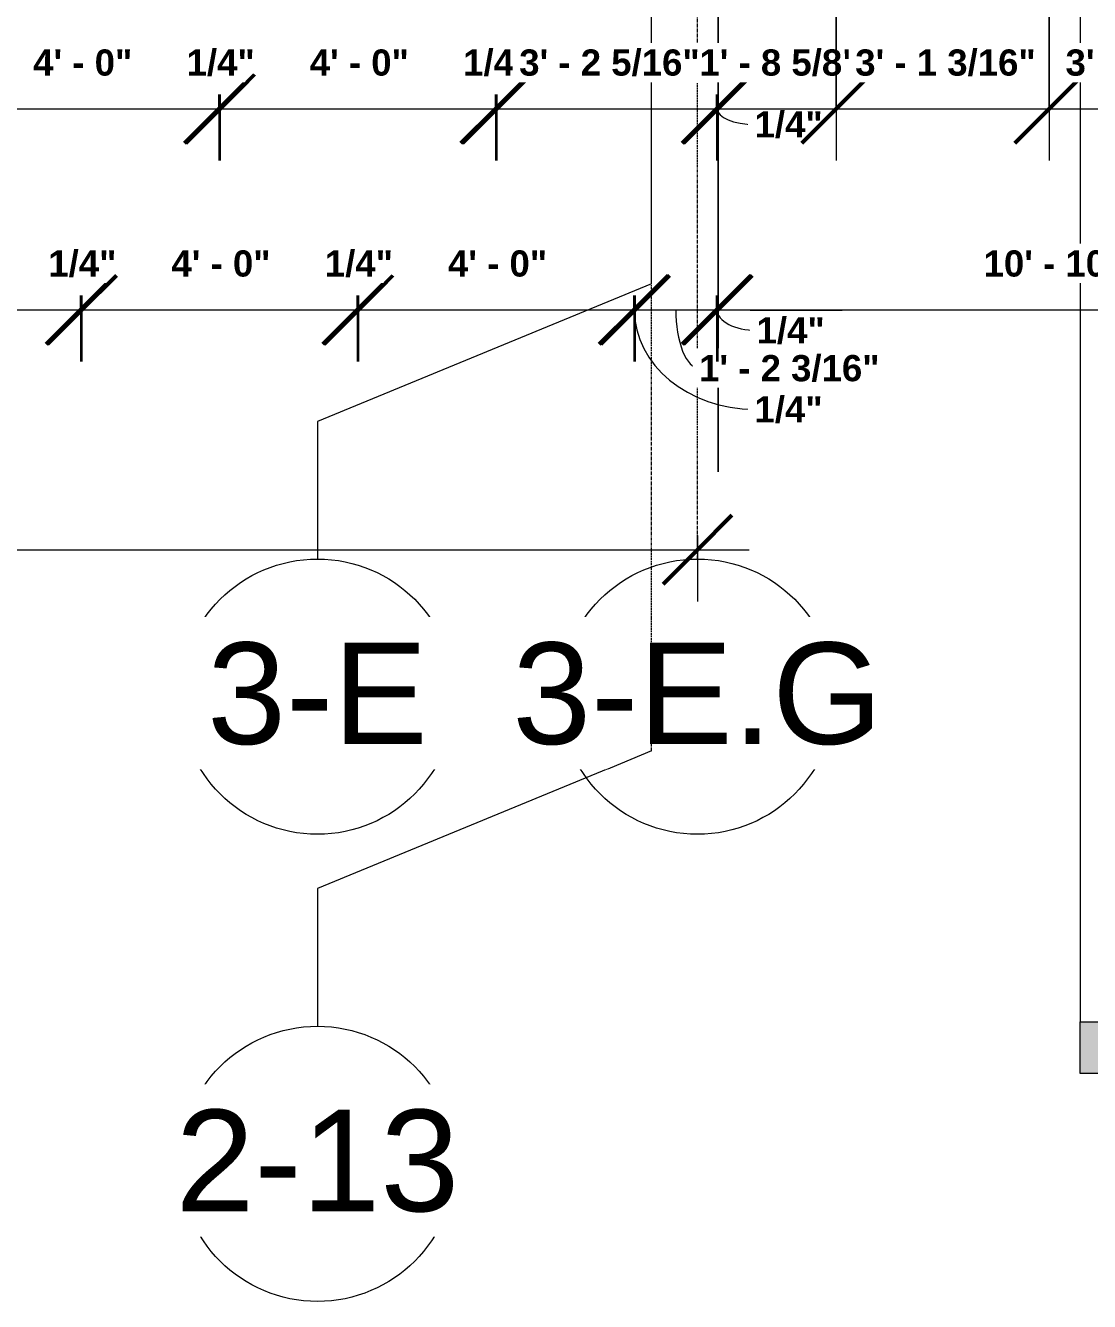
# Model space of a CAD drawing. Header units: inches. Extents: x 21592 to 24810, y -23179 to -20467.
# Drawn here: x 22690.2 to 22875.8, y -23178.6 to -22956.1 of the extents above; entities that cross this region are included whole.
import ezdxf

# ---------------------------------------------------------------- set-up
doc = ezdxf.new("R2010")
doc.units = ezdxf.units.IN
doc.header["$MEASUREMENT"] = 0
doc.linetypes.add('Grid Line 1_2_', pattern=[0.875, 0.5, -0.125, 0.125, -0.125])
for name, color, linetype, lineweight in [('A-ANNO-DIMS', 211, 'Continuous', 9), ('A-ANNO-DIMS-96', 211, 'Continuous', 9), ('A-SITE-SWLK', 140, 'Continuous', 140), ('C-TOPO', 7, 'Continuous', 20), ('G-ANNO-SYMB', 111, 'Continuous', 9), ('S-GRID', 1, 'Continuous', 9), ('S-GRID-IDEN', 1, 'Continuous', 9)]:
    doc.layers.add(name, color=color, linetype=linetype, lineweight=lineweight)
doc.styles.add('Arial', font='arial.ttf', dxfattribs={"height": 17.703593})
doc.styles.add('Arial_B', font='arialbd.ttf', dxfattribs={"height": 9.132806})
doc.styles.add('Arial_B_1', font='arialbd.ttf', dxfattribs={"height": 4.566403})
doc.dimstyles.new('OD_Dimension', dxfattribs={"dimscale": 12, "dimtxt": 9, "dimasz": 1, "dimexe": 0.75, "dimexo": 0.5, "dimgap": 0.5, "dimtad": 1, "dimdec": 4, "dimrnd": 0.0625, "dimzin": 3, "dimdsep": 46, "dimlunit": 4, "dimtxsty": 'Arial_B', "dimblk1": 'OBLIQUE', "dimblk2": 'OBLIQUE', "dimsah": 1, "dimcen": 0.09, "dimdle": 0.75, "dimazin": 0, "dimtfac": 1, "dimtdec": 4, "dimtix": 1, "dimtmove": 1, "dimatfit": 3, "dimfxl": 1, "dimtvp": 1, "dimtfill": 1, "dimfrac": 2, "dimtolj": 1, "dimtzin": 0, "dimlwd": 13, "dimlwe": 13, "dimarcsym": 2})
doc.dimstyles.new('OD_Dimension_2_1', dxfattribs={"dimscale": 12, "dimtxt": 4.5, "dimasz": 1, "dimexe": 0.75, "dimexo": 0.5, "dimgap": 0.375, "dimtad": 1, "dimdec": 4, "dimrnd": 0.0625, "dimzin": 3, "dimdsep": 46, "dimlunit": 4, "dimtxsty": 'Arial_B_1', "dimblk1": 'OBLIQUE', "dimblk2": 'OBLIQUE', "dimsah": 1, "dimcen": 0.09, "dimdle": 0.75, "dimazin": 0, "dimtfac": 1, "dimtdec": 4, "dimtix": 1, "dimtmove": 0, "dimatfit": 3, "dimfxl": 1, "dimtvp": 1, "dimtfill": 1, "dimfrac": 2, "dimtolj": 1, "dimtzin": 0, "dimlwd": 13, "dimlwe": 13, "dimarcsym": 2})
doc.dimstyles.new('OD_Dimension_2_2', dxfattribs={"dimscale": 12, "dimtxt": 4.5, "dimasz": 1, "dimexe": 0.75, "dimexo": 0.5, "dimgap": 0.375, "dimtad": 1, "dimdec": 4, "dimrnd": 0.0625, "dimzin": 3, "dimdsep": 46, "dimlunit": 4, "dimtxsty": 'Arial_B_1', "dimblk1": 'OBLIQUE', "dimblk2": 'OBLIQUE', "dimsah": 1, "dimcen": 0.09, "dimdle": 0.75, "dimazin": 0, "dimtfac": 1, "dimtdec": 4, "dimtix": 1, "dimtmove": 0, "dimatfit": 3, "dimfxl": 1, "dimtvp": 1, "dimtfill": 1, "dimfrac": 2, "dimtolj": 1, "dimtzin": 0, "dimlwd": 13, "dimlwe": 13, "dimarcsym": 2})
doc.dimstyles.new('OD_Dimension_2_4', dxfattribs={"dimscale": 12, "dimtxt": 4.5, "dimasz": 1, "dimexe": 0.75, "dimexo": 0.5, "dimgap": 0.375, "dimtad": 1, "dimdec": 4, "dimrnd": 0.0625, "dimzin": 3, "dimdsep": 46, "dimlunit": 4, "dimtxsty": 'Arial_B_1', "dimblk1": 'OBLIQUE', "dimblk2": 'OBLIQUE', "dimsah": 1, "dimcen": 0.09, "dimdle": 0.75, "dimazin": 0, "dimtfac": 1, "dimtdec": 4, "dimtix": 1, "dimtmove": 0, "dimatfit": 3, "dimfxl": 1, "dimtvp": 1, "dimtfill": 1, "dimfrac": 2, "dimtolj": 1, "dimtzin": 0, "dimlwd": 13, "dimlwe": 13, "dimarcsym": 2})
doc.dimstyles.new('OD_Dimension_2_5', dxfattribs={"dimscale": 12, "dimtxt": 4.5, "dimasz": 1, "dimexe": 0.75, "dimexo": 0.5, "dimgap": 0.375, "dimtad": 1, "dimdec": 4, "dimrnd": 0.0625, "dimzin": 3, "dimdsep": 46, "dimlunit": 4, "dimtxsty": 'Arial_B_1', "dimblk1": 'OBLIQUE', "dimblk2": 'OBLIQUE', "dimsah": 1, "dimcen": 0.09, "dimdle": 0.75, "dimazin": 0, "dimtfac": 1, "dimtdec": 4, "dimtix": 1, "dimtmove": 1, "dimatfit": 3, "dimfxl": 1, "dimtvp": 1, "dimtfill": 1, "dimfrac": 2, "dimtolj": 1, "dimtzin": 0, "dimlwd": 13, "dimlwe": 13, "dimarcsym": 2})

# ---------------------------------------------------------------- blocks, each defined once
blk = doc.blocks.new('Section - 3_32_ x 3_8_-18514-Enlarged First Floor Plan _West_')
at = {"layer": 'G-ANNO-SYMB'}
blk.add_hatch(color=256, dxfattribs=at).paths.add_polyline_path([(0, 0.375), (0, 0), (-0.09375, 0), (-0.09375, 0.375)], flags=0)
for p, q in [((0, 0.375), (-0.09375, 0.375)), ((-0.09375, 0.375), (-0.09375, 0)), ((0, 0), (0, 0.375)), ((-0.09375, 0), (0, 0))]:
    blk.add_line(p, q, dxfattribs=at)
blk = doc.blocks.new('Grid - Grid Head - Circle-14747-Enlarged First Floor Plan _West_')
at = {"layer": 'S-GRID-IDEN'}
blk.add_circle((0, 0), 0.25, dxfattribs=at)
blk = doc.blocks.new('DIMBLOCK1-Enlarged First Floor Plan _West_')
at = {"layer": 'A-ANNO-DIMS-96', "lineweight": 13}
for p, q in [((22061.64, -22975.77), (22061.64, -23056.53)), ((22061.64, -23047.53), (22061.64, -22975.77)), ((22807.39, -23045.04), (22807.39, -23056.53)), ((22807.39, -23047.53), (22807.39, -23045.04)), ((22052.64, -23047.53), (22816.39, -23047.53))]:
    blk.add_line(p, q, dxfattribs=at)
at = {"layer": 'A-ANNO-DIMS-96', "lineweight": 50}
for p, q in [((22061.64, -23047.53), (22067.64, -23041.53)), ((22807.39, -23047.53), (22813.39, -23041.53)), ((22061.64, -23047.53), (22055.64, -23053.53)), ((22807.39, -23047.53), (22801.39, -23053.53))]:
    blk.add_line(p, q, dxfattribs=at)
at = {"layer": 'A-ANNO-DIMS-96', "lineweight": 13}
blk.add_ellipse((22465.02, -23047.53), major_axis=(30.5, 0), ratio=0.236231, start_param=1.570796, end_param=3.141593, dxfattribs=at)
at = {"layer": 'A-ANNO-DIMS-96', "color": 0, "lineweight": 13, "insert": (22404.02, -23035.76), "char_height": 9.1328, "width": 73.2, "attachment_point": 1, "line_spacing_factor": 0.938532, "style": 'Arial_B', "bg_fill": 3, "box_fill_scale": 1.25, "bg_fill_color": 0, "bg_fill_transparency": 0}
blk.add_mtext('62\' - 1 3/4"', dxfattribs=at)
blk = doc.blocks.new('_Oblique')
at = {"color": 0, "linetype": 'ByBlock', "lineweight": -2}
blk.add_line((-0.5, -0.5), (0.5, 0.5), dxfattribs=at)
blk = doc.blocks.new('DIMBLOCK89-Enlarged First Floor Plan _West_')
at = {"layer": 'A-ANNO-DIMS-96', "lineweight": 50}
for p, q in [((22675.89, -22970.65), (22681.89, -22964.65)), ((22723.89, -22970.65), (22729.89, -22964.65)), ((22675.89, -22970.65), (22669.89, -22976.65)), ((22723.89, -22970.65), (22717.89, -22976.65))]:
    blk.add_line(p, q, dxfattribs=at)
at = {"layer": 'A-ANNO-DIMS-96', "lineweight": 13}
for p, q in [((22675.89, -22968.16), (22675.89, -22979.65)), ((22675.89, -22970.65), (22675.89, -22968.16)), ((22723.89, -22968.16), (22723.89, -22979.65)), ((22723.89, -22970.65), (22723.89, -22968.16)), ((22675.89, -22970.65), (22723.89, -22970.65))]:
    blk.add_line(p, q, dxfattribs=at)
at = {"layer": 'A-ANNO-DIMS-96', "color": 0, "lineweight": 13, "insert": (22691.5, -22960.29), "char_height": 4.566, "width": 20.1429, "attachment_point": 1, "line_spacing_factor": 0.938532, "style": 'Arial_B_1', "bg_fill": 3, "box_fill_scale": 1.25, "bg_fill_color": 0, "bg_fill_transparency": 0}
blk.add_mtext('4\' - 0"', dxfattribs=at)
blk = doc.blocks.new('DIMBLOCK90-Enlarged First Floor Plan _West_')
at = {"layer": 'A-ANNO-DIMS-96', "lineweight": 50}
for p, q in [((22723.89, -22970.65), (22729.89, -22964.65)), ((22724.14, -22970.65), (22730.14, -22964.65)), ((22723.89, -22970.65), (22717.89, -22976.65)), ((22724.14, -22970.65), (22718.14, -22976.65))]:
    blk.add_line(p, q, dxfattribs=at)
at = {"layer": 'A-ANNO-DIMS-96', "lineweight": 13}
for p, q in [((22723.89, -22968.16), (22723.89, -22979.65)), ((22723.89, -22970.65), (22723.89, -22968.16)), ((22724.14, -22968.16), (22724.14, -22979.65)), ((22724.14, -22970.65), (22724.14, -22968.16)), ((22723.89, -22970.65), (22724.14, -22970.65))]:
    blk.add_line(p, q, dxfattribs=at)
at = {"layer": 'A-ANNO-DIMS-96', "color": 0, "lineweight": 13, "insert": (22718.27, -22960.29), "char_height": 4.566, "width": 13.8, "attachment_point": 1, "line_spacing_factor": 0.938532, "style": 'Arial_B_1', "bg_fill": 3, "box_fill_scale": 1.25, "bg_fill_color": 0, "bg_fill_transparency": 0}
blk.add_mtext('1/4"', dxfattribs=at)
blk = doc.blocks.new('DIMBLOCK91-Enlarged First Floor Plan _West_')
at = {"layer": 'A-ANNO-DIMS-96', "lineweight": 50}
for p, q in [((22724.14, -22970.65), (22730.14, -22964.65)), ((22772.14, -22970.65), (22778.14, -22964.65)), ((22724.14, -22970.65), (22718.14, -22976.65)), ((22772.14, -22970.65), (22766.14, -22976.65))]:
    blk.add_line(p, q, dxfattribs=at)
at = {"layer": 'A-ANNO-DIMS-96', "lineweight": 13}
for p, q in [((22724.14, -22968.16), (22724.14, -22979.65)), ((22724.14, -22970.65), (22724.14, -22968.16)), ((22772.14, -22968.16), (22772.14, -22979.65)), ((22772.14, -22970.65), (22772.14, -22968.16)), ((22724.14, -22970.65), (22772.14, -22970.65))]:
    blk.add_line(p, q, dxfattribs=at)
at = {"layer": 'A-ANNO-DIMS-96', "color": 0, "lineweight": 13, "insert": (22739.75, -22960.29), "char_height": 4.566, "width": 20.1429, "attachment_point": 1, "line_spacing_factor": 0.938532, "style": 'Arial_B_1', "bg_fill": 3, "box_fill_scale": 1.25, "bg_fill_color": 0, "bg_fill_transparency": 0}
blk.add_mtext('4\' - 0"', dxfattribs=at)
blk = doc.blocks.new('DIMBLOCK92-Enlarged First Floor Plan _West_')
at = {"layer": 'A-ANNO-DIMS-96', "lineweight": 50}
for p, q in [((22772.14, -22970.65), (22778.14, -22964.65)), ((22772.39, -22970.65), (22778.39, -22964.65)), ((22772.14, -22970.65), (22766.14, -22976.65)), ((22772.39, -22970.65), (22766.39, -22976.65))]:
    blk.add_line(p, q, dxfattribs=at)
at = {"layer": 'A-ANNO-DIMS-96', "lineweight": 13}
for p, q in [((22772.14, -22968.16), (22772.14, -22979.65)), ((22772.14, -22970.65), (22772.14, -22968.16)), ((22772.39, -22968.16), (22772.39, -22979.65)), ((22772.39, -22970.65), (22772.39, -22968.16)), ((22772.14, -22970.65), (22772.39, -22970.65))]:
    blk.add_line(p, q, dxfattribs=at)
at = {"layer": 'A-ANNO-DIMS-96', "color": 0, "lineweight": 13, "insert": (22766.52, -22960.29), "char_height": 4.566, "width": 13.8, "attachment_point": 1, "line_spacing_factor": 0.938532, "style": 'Arial_B_1', "bg_fill": 3, "box_fill_scale": 1.25, "bg_fill_color": 0, "bg_fill_transparency": 0}
blk.add_mtext('1/4"', dxfattribs=at)
blk = doc.blocks.new('DIMBLOCK93-Enlarged First Floor Plan _West_')
at = {"layer": 'A-ANNO-DIMS-96', "lineweight": 50}
for p, q in [((22772.39, -22970.65), (22778.39, -22964.65)), ((22810.7, -22970.65), (22816.7, -22964.65)), ((22772.39, -22970.65), (22766.39, -22976.65)), ((22810.7, -22970.65), (22804.7, -22976.65))]:
    blk.add_line(p, q, dxfattribs=at)
at = {"layer": 'A-ANNO-DIMS-96', "lineweight": 13}
for p, q in [((22772.39, -22968.16), (22772.39, -22979.65)), ((22772.39, -22970.65), (22772.39, -22968.16)), ((22810.7, -22968.16), (22810.7, -22979.65)), ((22810.7, -22970.65), (22810.7, -22968.16)), ((22772.39, -22970.65), (22810.7, -22970.65))]:
    blk.add_line(p, q, dxfattribs=at)
at = {"layer": 'A-ANNO-DIMS-96', "color": 0, "lineweight": 13, "insert": (22776.3, -22960.29), "char_height": 4.5664, "width": 36.6, "attachment_point": 1, "line_spacing_factor": 0.938532, "style": 'Arial_B_1', "bg_fill": 3, "box_fill_scale": 1.25, "bg_fill_color": 0, "bg_fill_transparency": 0}
blk.add_mtext('3\' - 2 5/16"', dxfattribs=at)
blk = doc.blocks.new('DIMBLOCK94-Enlarged First Floor Plan _West_')
at = {"layer": 'A-ANNO-DIMS-96', "lineweight": 50}
for p, q in [((22810.7, -22970.65), (22816.7, -22964.65)), ((22810.95, -22970.65), (22816.95, -22964.65)), ((22810.7, -22970.65), (22804.7, -22976.65)), ((22810.95, -22970.65), (22804.95, -22976.65))]:
    blk.add_line(p, q, dxfattribs=at)
at = {"layer": 'A-ANNO-DIMS-96', "lineweight": 13}
for p, q in [((22810.7, -22968.16), (22810.7, -22979.65)), ((22810.7, -22970.65), (22810.7, -22968.16)), ((22810.95, -22968.16), (22810.95, -22979.65)), ((22810.95, -22970.65), (22810.95, -22968.16)), ((22810.7, -22970.65), (22810.95, -22970.65))]:
    blk.add_line(p, q, dxfattribs=at)
blk.add_ellipse((22817.36, -22970.65), major_axis=(6.53, 0), ratio=0.414547, start_param=3.141593, end_param=4.712389, dxfattribs=at)
at = {"layer": 'A-ANNO-DIMS-96', "color": 0, "lineweight": 13, "insert": (22817.36, -22971.07), "char_height": 4.566, "width": 13.8, "attachment_point": 1, "line_spacing_factor": 0.938532, "style": 'Arial_B_1', "bg_fill": 3, "box_fill_scale": 1.25, "bg_fill_color": 0, "bg_fill_transparency": 0}
blk.add_mtext('1/4"', dxfattribs=at)
blk = doc.blocks.new('DIMBLOCK95-Enlarged First Floor Plan _West_')
at = {"layer": 'A-ANNO-DIMS-96', "lineweight": 13}
for p, q in [((22831.58, -22804.43), (22831.58, -22979.65)), ((22831.58, -22970.65), (22831.58, -22804.43)), ((22810.95, -22968.16), (22810.95, -22979.65)), ((22810.95, -22970.65), (22810.95, -22968.16)), ((22810.95, -22970.65), (22831.58, -22970.65))]:
    blk.add_line(p, q, dxfattribs=at)
at = {"layer": 'A-ANNO-DIMS-96', "lineweight": 50}
for p, q in [((22810.95, -22970.65), (22816.95, -22964.65)), ((22831.58, -22970.65), (22837.58, -22964.65)), ((22810.95, -22970.65), (22804.95, -22976.65)), ((22831.58, -22970.65), (22825.58, -22976.65))]:
    blk.add_line(p, q, dxfattribs=at)
at = {"layer": 'A-ANNO-DIMS-96', "color": 0, "lineweight": 13, "insert": (22807.73, -22960.29), "char_height": 4.5664, "width": 32.4857, "attachment_point": 1, "line_spacing_factor": 0.938532, "style": 'Arial_B_1', "bg_fill": 3, "box_fill_scale": 1.25, "bg_fill_color": 0, "bg_fill_transparency": 0}
blk.add_mtext('1\' - 8 5/8"', dxfattribs=at)
blk = doc.blocks.new('DIMBLOCK96-Enlarged First Floor Plan _West_')
at = {"layer": 'A-ANNO-DIMS-96', "lineweight": 13}
for p, q in [((22831.58, -22804.43), (22831.58, -22979.65)), ((22831.58, -22970.65), (22831.58, -22804.43)), ((22868.77, -22804.43), (22868.77, -22979.65)), ((22868.77, -22970.65), (22868.77, -22804.43)), ((22831.58, -22970.65), (22868.77, -22970.65))]:
    blk.add_line(p, q, dxfattribs=at)
at = {"layer": 'A-ANNO-DIMS-96', "lineweight": 50}
for p, q in [((22831.58, -22970.65), (22837.58, -22964.65)), ((22868.77, -22970.65), (22874.77, -22964.65)), ((22831.58, -22970.65), (22825.58, -22976.65)), ((22868.77, -22970.65), (22862.77, -22976.65))]:
    blk.add_line(p, q, dxfattribs=at)
at = {"layer": 'A-ANNO-DIMS-96', "color": 0, "lineweight": 13, "insert": (22834.92, -22960.29), "char_height": 4.5664, "width": 36.6, "attachment_point": 1, "line_spacing_factor": 0.938532, "style": 'Arial_B_1', "bg_fill": 3, "box_fill_scale": 1.25, "bg_fill_color": 0, "bg_fill_transparency": 0}
blk.add_mtext('3\' - 1 3/16"', dxfattribs=at)
blk = doc.blocks.new('DIMBLOCK97-Enlarged First Floor Plan _West_')
at = {"layer": 'A-ANNO-DIMS-96', "lineweight": 13}
for p, q in [((22868.77, -22804.43), (22868.77, -22979.65)), ((22868.77, -22970.65), (22868.77, -22804.43)), ((22904.95, -22804.43), (22904.95, -22979.65)), ((22904.95, -22970.65), (22904.95, -22804.43)), ((22868.77, -22970.65), (22904.95, -22970.65))]:
    blk.add_line(p, q, dxfattribs=at)
at = {"layer": 'A-ANNO-DIMS-96', "lineweight": 50}
for p, q in [((22868.77, -22970.65), (22874.77, -22964.65)), ((22904.95, -22970.65), (22910.95, -22964.65)), ((22868.77, -22970.65), (22862.77, -22976.65)), ((22904.95, -22970.65), (22898.95, -22976.65))]:
    blk.add_line(p, q, dxfattribs=at)
at = {"layer": 'A-ANNO-DIMS-96', "color": 0, "lineweight": 13, "insert": (22871.61, -22960.29), "char_height": 4.5664, "width": 36.6, "attachment_point": 1, "line_spacing_factor": 0.938532, "style": 'Arial_B_1', "bg_fill": 3, "box_fill_scale": 1.25, "bg_fill_color": 0, "bg_fill_transparency": 0}
blk.add_mtext('3\' - 0 3/16"', dxfattribs=at)
blk = doc.blocks.new('DIMBLOCK217-Enlarged First Floor Plan _West_')
at = {"layer": 'A-ANNO-DIMS-96', "lineweight": 50}
for p, q in [((22651.77, -23005.69), (22657.77, -22999.69)), ((22699.77, -23005.69), (22705.77, -22999.69)), ((22651.77, -23005.69), (22645.77, -23011.69)), ((22699.77, -23005.69), (22693.77, -23011.69))]:
    blk.add_line(p, q, dxfattribs=at)
at = {"layer": 'A-ANNO-DIMS-96', "lineweight": 13}
for p, q in [((22651.77, -23003.2), (22651.77, -23014.69)), ((22651.77, -23005.69), (22651.77, -23003.2)), ((22699.77, -23003.2), (22699.77, -23014.69)), ((22699.77, -23005.69), (22699.77, -23003.2)), ((22651.77, -23005.69), (22699.77, -23005.69))]:
    blk.add_line(p, q, dxfattribs=at)
at = {"layer": 'A-ANNO-DIMS-96', "color": 0, "lineweight": 13, "insert": (22667.37, -22995.33), "char_height": 4.566, "width": 20.1429, "attachment_point": 1, "line_spacing_factor": 0.938532, "style": 'Arial_B_1', "bg_fill": 3, "box_fill_scale": 1.25, "bg_fill_color": 0, "bg_fill_transparency": 0}
blk.add_mtext('4\' - 0"', dxfattribs=at)
blk = doc.blocks.new('DIMBLOCK218-Enlarged First Floor Plan _West_')
at = {"layer": 'A-ANNO-DIMS-96', "lineweight": 50}
for p, q in [((22699.77, -23005.69), (22705.77, -22999.69)), ((22700.02, -23005.69), (22706.02, -22999.69)), ((22699.77, -23005.69), (22693.77, -23011.69)), ((22700.02, -23005.69), (22694.02, -23011.69))]:
    blk.add_line(p, q, dxfattribs=at)
at = {"layer": 'A-ANNO-DIMS-96', "lineweight": 13}
for p, q in [((22699.77, -23003.2), (22699.77, -23014.69)), ((22699.77, -23005.69), (22699.77, -23003.2)), ((22700.02, -23003.2), (22700.02, -23014.69)), ((22700.02, -23005.69), (22700.02, -23003.2)), ((22699.77, -23005.69), (22700.02, -23005.69))]:
    blk.add_line(p, q, dxfattribs=at)
at = {"layer": 'A-ANNO-DIMS-96', "color": 0, "lineweight": 13, "insert": (22694.14, -22995.33), "char_height": 4.566, "width": 13.8, "attachment_point": 1, "line_spacing_factor": 0.938532, "style": 'Arial_B_1', "bg_fill": 3, "box_fill_scale": 1.25, "bg_fill_color": 0, "bg_fill_transparency": 0}
blk.add_mtext('1/4"', dxfattribs=at)
blk = doc.blocks.new('DIMBLOCK219-Enlarged First Floor Plan _West_')
at = {"layer": 'A-ANNO-DIMS-96', "lineweight": 50}
for p, q in [((22700.02, -23005.69), (22706.02, -22999.69)), ((22748.02, -23005.69), (22754.02, -22999.69)), ((22700.02, -23005.69), (22694.02, -23011.69)), ((22748.02, -23005.69), (22742.02, -23011.69))]:
    blk.add_line(p, q, dxfattribs=at)
at = {"layer": 'A-ANNO-DIMS-96', "lineweight": 13}
for p, q in [((22700.02, -23003.2), (22700.02, -23014.69)), ((22700.02, -23005.69), (22700.02, -23003.2)), ((22748.02, -23003.2), (22748.02, -23014.69)), ((22748.02, -23005.69), (22748.02, -23003.2)), ((22700.02, -23005.69), (22748.02, -23005.69))]:
    blk.add_line(p, q, dxfattribs=at)
at = {"layer": 'A-ANNO-DIMS-96', "color": 0, "lineweight": 13, "insert": (22715.62, -22995.33), "char_height": 4.566, "width": 20.1429, "attachment_point": 1, "line_spacing_factor": 0.938532, "style": 'Arial_B_1', "bg_fill": 3, "box_fill_scale": 1.25, "bg_fill_color": 0, "bg_fill_transparency": 0}
blk.add_mtext('4\' - 0"', dxfattribs=at)
blk = doc.blocks.new('DIMBLOCK220-Enlarged First Floor Plan _West_')
at = {"layer": 'A-ANNO-DIMS-96', "lineweight": 50}
for p, q in [((22748.02, -23005.69), (22754.02, -22999.69)), ((22748.27, -23005.69), (22754.27, -22999.69)), ((22748.02, -23005.69), (22742.02, -23011.69)), ((22748.27, -23005.69), (22742.27, -23011.69))]:
    blk.add_line(p, q, dxfattribs=at)
at = {"layer": 'A-ANNO-DIMS-96', "lineweight": 13}
for p, q in [((22748.02, -23003.2), (22748.02, -23014.69)), ((22748.02, -23005.69), (22748.02, -23003.2)), ((22748.27, -23003.2), (22748.27, -23014.69)), ((22748.27, -23005.69), (22748.27, -23003.2)), ((22748.02, -23005.69), (22748.27, -23005.69))]:
    blk.add_line(p, q, dxfattribs=at)
at = {"layer": 'A-ANNO-DIMS-96', "color": 0, "lineweight": 13, "insert": (22742.39, -22995.33), "char_height": 4.566, "width": 13.8, "attachment_point": 1, "line_spacing_factor": 0.938532, "style": 'Arial_B_1', "bg_fill": 3, "box_fill_scale": 1.25, "bg_fill_color": 0, "bg_fill_transparency": 0}
blk.add_mtext('1/4"', dxfattribs=at)
blk = doc.blocks.new('DIMBLOCK221-Enlarged First Floor Plan _West_')
at = {"layer": 'A-ANNO-DIMS-96', "lineweight": 50}
for p, q in [((22748.27, -23005.69), (22754.27, -22999.69)), ((22796.27, -23005.69), (22802.27, -22999.69)), ((22748.27, -23005.69), (22742.27, -23011.69)), ((22796.27, -23005.69), (22790.27, -23011.69))]:
    blk.add_line(p, q, dxfattribs=at)
at = {"layer": 'A-ANNO-DIMS-96', "lineweight": 13}
for p, q in [((22748.27, -23003.2), (22748.27, -23014.69)), ((22748.27, -23005.69), (22748.27, -23003.2)), ((22796.27, -23003.2), (22796.27, -23014.69)), ((22796.27, -23005.69), (22796.27, -23003.2)), ((22748.27, -23005.69), (22796.27, -23005.69))]:
    blk.add_line(p, q, dxfattribs=at)
at = {"layer": 'A-ANNO-DIMS-96', "color": 0, "lineweight": 13, "insert": (22763.87, -22995.33), "char_height": 4.566, "width": 20.1429, "attachment_point": 1, "line_spacing_factor": 0.938532, "style": 'Arial_B_1', "bg_fill": 3, "box_fill_scale": 1.25, "bg_fill_color": 0, "bg_fill_transparency": 0}
blk.add_mtext('4\' - 0"', dxfattribs=at)
blk = doc.blocks.new('DIMBLOCK222-Enlarged First Floor Plan _West_')
at = {"layer": 'A-ANNO-DIMS-96', "lineweight": 50}
for p, q in [((22796.27, -23005.69), (22802.27, -22999.69)), ((22796.52, -23005.69), (22802.52, -22999.69)), ((22796.27, -23005.69), (22790.27, -23011.69)), ((22796.52, -23005.69), (22790.52, -23011.69))]:
    blk.add_line(p, q, dxfattribs=at)
at = {"layer": 'A-ANNO-DIMS-96', "lineweight": 13}
for p, q in [((22796.27, -23003.2), (22796.27, -23014.69)), ((22796.27, -23005.69), (22796.27, -23003.2)), ((22796.52, -23003.2), (22796.52, -23014.69)), ((22796.52, -23005.69), (22796.52, -23003.2)), ((22796.27, -23005.69), (22796.52, -23005.69))]:
    blk.add_line(p, q, dxfattribs=at)
blk.add_ellipse((22817.35, -23005.69), major_axis=(20.96, 0), ratio=0.828091, start_param=3.141593, end_param=4.712389, dxfattribs=at)
at = {"layer": 'A-ANNO-DIMS-96', "color": 0, "lineweight": 13, "insert": (22817.35, -23020.77), "char_height": 4.566, "width": 13.8, "attachment_point": 1, "line_spacing_factor": 0.938532, "style": 'Arial_B_1', "bg_fill": 3, "box_fill_scale": 1.25, "bg_fill_color": 0, "bg_fill_transparency": 0}
blk.add_mtext('1/4"', dxfattribs=at)
blk = doc.blocks.new('DIMBLOCK223-Enlarged First Floor Plan _West_')
at = {"layer": 'A-ANNO-DIMS-96', "lineweight": 50}
for p, q in [((22796.52, -23005.69), (22802.52, -22999.69)), ((22810.7, -23005.69), (22816.7, -22999.69)), ((22796.52, -23005.69), (22790.52, -23011.69)), ((22810.7, -23005.69), (22804.7, -23011.69))]:
    blk.add_line(p, q, dxfattribs=at)
at = {"layer": 'A-ANNO-DIMS-96', "lineweight": 13}
for p, q in [((22796.52, -23003.2), (22796.52, -23014.69)), ((22796.52, -23005.69), (22796.52, -23003.2)), ((22810.7, -23003.2), (22810.7, -23014.69)), ((22810.7, -23005.69), (22810.7, -23003.2)), ((22796.52, -23005.69), (22810.7, -23005.69))]:
    blk.add_line(p, q, dxfattribs=at)
blk.add_ellipse((22807.68, -23005.69), major_axis=(0, 10.18), ratio=0.399745, start_param=1.570796, end_param=3.141593, dxfattribs=at)
at = {"layer": 'A-ANNO-DIMS-96', "color": 0, "lineweight": 13, "insert": (22807.68, -23013.58), "char_height": 4.5664, "width": 36.6, "attachment_point": 1, "line_spacing_factor": 0.938532, "style": 'Arial_B_1', "bg_fill": 3, "box_fill_scale": 1.25, "bg_fill_color": 0, "bg_fill_transparency": 0}
blk.add_mtext('1\' - 2 3/16"', dxfattribs=at)
blk = doc.blocks.new('DIMBLOCK224-Enlarged First Floor Plan _West_')
at = {"layer": 'A-ANNO-DIMS-96', "lineweight": 50}
for p, q in [((22810.7, -23005.69), (22816.7, -22999.69)), ((22810.95, -23005.69), (22816.95, -22999.69)), ((22810.7, -23005.69), (22804.7, -23011.69)), ((22810.95, -23005.69), (22804.95, -23011.69))]:
    blk.add_line(p, q, dxfattribs=at)
at = {"layer": 'A-ANNO-DIMS-96', "lineweight": 13}
for p, q in [((22810.7, -23003.2), (22810.7, -23014.69)), ((22810.7, -23005.69), (22810.7, -23003.2)), ((22810.95, -23003.2), (22810.95, -23014.69)), ((22810.95, -23005.69), (22810.95, -23003.2)), ((22810.7, -23005.69), (22810.95, -23005.69))]:
    blk.add_line(p, q, dxfattribs=at)
blk.add_ellipse((22817.71, -23005.69), major_axis=(6.88, 0), ratio=0.521677, start_param=3.141593, end_param=4.712389, dxfattribs=at)
at = {"layer": 'A-ANNO-DIMS-96', "color": 0, "lineweight": 13, "insert": (22817.71, -23006.99), "char_height": 4.566, "width": 13.8, "attachment_point": 1, "line_spacing_factor": 0.938532, "style": 'Arial_B_1', "bg_fill": 3, "box_fill_scale": 1.25, "bg_fill_color": 0, "bg_fill_transparency": 0}
blk.add_mtext('1/4"', dxfattribs=at)
blk = doc.blocks.new('DIMBLOCK225-Enlarged First Floor Plan _West_')
at = {"layer": 'A-ANNO-DIMS-96', "lineweight": 50}
for p, q in [((22810.95, -23005.69), (22816.95, -22999.69)), ((22941.02, -23005.69), (22947.02, -22999.69)), ((22810.95, -23005.69), (22804.95, -23011.69)), ((22941.02, -23005.69), (22935.02, -23011.69))]:
    blk.add_line(p, q, dxfattribs=at)
at = {"layer": 'A-ANNO-DIMS-96', "lineweight": 13}
for p, q in [((22810.95, -23003.2), (22810.95, -23014.69)), ((22810.95, -23005.69), (22810.95, -23003.2)), ((22941.02, -23003.2), (22941.02, -23014.69)), ((22941.02, -23005.69), (22941.02, -23003.2)), ((22810.95, -23005.69), (22941.02, -23005.69))]:
    blk.add_line(p, q, dxfattribs=at)
at = {"layer": 'A-ANNO-DIMS-96', "color": 0, "lineweight": 13, "insert": (22857.31, -22995.33), "char_height": 4.5664, "width": 44.8286, "attachment_point": 1, "line_spacing_factor": 0.938532, "style": 'Arial_B_1', "bg_fill": 3, "box_fill_scale": 1.25, "bg_fill_color": 0, "bg_fill_transparency": 0}
blk.add_mtext('10\' - 10 1/16"', dxfattribs=at)

msp = doc.modelspace()

# ---------------------------------------------------------------- linework, layer by layer
at = {"layer": 'A-SITE-SWLK', "color": 43, "lineweight": 13}
msp.add_line((22811.01523, -23033.94747), (22811.01523, -22799.92781), dxfattribs=at)
at = {"layer": 'C-TOPO', "color": 43, "lineweight": 13}
for p, q in [((22811.01563, -23033.94747), (22811.01563, -22799.92781)), ((22811.01563, -22799.92781), (22811.01563, -23033.94747))]:
    msp.add_line(p, q, dxfattribs=at)
at = {"layer": 'G-ANNO-SYMB'}
msp.add_line((22874.1556, -21010.08493), (22874.1556, -23129.8711), dxfattribs=at)
at = {"layer": 'S-GRID', "linetype": 'Grid Line 1_2_'}
for p, q in [((22799.39023, -23001.14903), (22799.39023, -22458.60508)), ((22807.39023, -23049.14903), (22807.39023, -22458.60508))]:
    msp.add_line(p, q, dxfattribs=at)
at = {"layer": 'S-GRID'}
for p, q in [((22799.39023, -23001.14903), (22741.09373, -23025.14903)), ((22741.09373, -23025.14903), (22741.09373, -23049.14903)), ((22741.09373, -23106.6211), (22741.09373, -23130.6211))]:
    msp.add_line(p, q, dxfattribs=at)

# ---------------------------------------------------------------- block references
at = {"layer": 'G-ANNO-SYMB', "extrusion": (0, 0, -1), "xscale": 95.99999999999994, "yscale": 95.99999999999994, "zscale": 95.99999999999994, "rotation": 90.00000000000053}
msp.add_blockref('Section - 3_32_ x 3_8_-18514-Enlarged First Floor Plan _West_', (-22874.1556, -23129.8711), dxfattribs=at)
at = {"layer": 'S-GRID-IDEN', "xscale": 95.99999999999994, "yscale": 95.99999999999994, "zscale": 95.99999999999994}
for p in [(22807.39023, -23073.14903), (22741.09373, -23154.6211)]:
    msp.add_blockref('Grid - Grid Head - Circle-14747-Enlarged First Floor Plan _West_', p, dxfattribs=at)

# ---------------------------------------------------------------- next in the draw order: texts
at = {"layer": 'S-GRID-IDEN', "char_height": 17.703593, "attachment_point": 2, "line_spacing_factor": 0.938532, "style": 'Arial', "bg_fill": 3, "box_fill_scale": 1.25, "bg_fill_color": 0, "bg_fill_transparency": 0}
for s, insert, width in [('3-E.G', (22807.38561, -23063.71216), 76.896), ('2-13', (22741.08912, -23145.18424), 58.968)]:
    msp.add_mtext(s, dxfattribs=dict(at, insert=insert, width=width))

# ---------------------------------------------------------------- next in the draw order: linework, layer by layer
at = {"layer": 'S-GRID', "linetype": 'Grid Line 1_2_'}
msp.add_line((22799.39023, -23082.6211), (22799.39023, -22542.60508), dxfattribs=at)

# ---------------------------------------------------------------- next in the draw order: block references
at = {"layer": 'S-GRID-IDEN', "xscale": 95.99999999999994, "yscale": 95.99999999999994, "zscale": 95.99999999999994}
msp.add_blockref('Grid - Grid Head - Circle-14747-Enlarged First Floor Plan _West_', (22741.09373, -23073.14903), dxfattribs=at)

# ---------------------------------------------------------------- next in the draw order: texts
at = {"layer": 'S-GRID-IDEN', "insert": (22741.08912, -23063.71216), "char_height": 17.703593, "width": 45.792, "attachment_point": 2, "line_spacing_factor": 0.938532, "style": 'Arial', "bg_fill": 3, "box_fill_scale": 1.25, "bg_fill_color": 0, "bg_fill_transparency": 0}
msp.add_mtext('3-E', dxfattribs=at)

# ---------------------------------------------------------------- next in the draw order: dimensions: what is measured, and where the dimension line sits
at = {"layer": 'A-ANNO-DIMS', "lineweight": 13}
dim = msp.add_linear_dim(base=(22807.39023, -23047.52547), p1=(22061.64023, -22969.76788), p2=(22807.39023, -23039.04019), dimstyle='OD_Dimension', override={"dimpost": '<>', "dimfxl": 748.960423}, dxfattribs=at)
dim.commit()
dim.dimension.update_dxf_attribs({"geometry": 'DIMBLOCK1-Enlarged First Floor Plan _West_', "text_midpoint": (22440.61523, -23041.8476), "dimtype": 160})

# ---------------------------------------------------------------- next in the draw order: linework, layer by layer
at = {"layer": 'S-GRID'}
msp.add_line((22799.39023, -23082.6211), (22741.09373, -23106.6211), dxfattribs=at)

# ---------------------------------------------------------------- next in the draw order: dimensions: what is measured, and where the dimension line sits
at = {"layer": 'A-ANNO-DIMS', "lineweight": 13}
for base, p1, p2, picture, middle in [((22723.89023, -22970.64582), (22675.89023, -22962.16053), (22723.89023, -22962.16053), 'DIMBLOCK89-Enlarged First Floor Plan _West_', (22699.89023, -22963.81433)), ((22699.76523, -23005.68557), (22651.76523, -22997.20029), (22699.76523, -22997.20029), 'DIMBLOCK217-Enlarged First Floor Plan _West_', (22675.76523, -22998.85409))]:
    dim = msp.add_linear_dim(base=base, p1=p1, p2=p2, dimstyle='OD_Dimension_2_4', override={"dimpost": '<>', "dimfxl": 48}, dxfattribs=at)
    dim.commit()
    dim.dimension.update_dxf_attribs({"geometry": picture, "text_midpoint": middle})

# ---------------------------------------------------------------- next in the draw order: dimensions: what is measured, and where the dimension line sits
for base, p1, p2, picture, middle in [((22724.14023, -22970.64582), (22723.89023, -22962.16053), (22724.14023, -22962.16053), 'DIMBLOCK90-Enlarged First Floor Plan _West_', (22724.01523, -22963.78474)), ((22700.01523, -23005.68557), (22699.76523, -22997.20029), (22700.01523, -22997.20029), 'DIMBLOCK218-Enlarged First Floor Plan _West_', (22699.89023, -22998.8245))]:
    dim = msp.add_linear_dim(base=base, p1=p1, p2=p2, dimstyle='OD_Dimension_2_4', override={"dimpost": '<>', "dimfxl": 0.25}, dxfattribs=at)
    dim.commit()
    dim.dimension.update_dxf_attribs({"geometry": picture, "text_midpoint": middle})

# ---------------------------------------------------------------- next in the draw order: dimensions: what is measured, and where the dimension line sits
for base, p1, p2, picture, middle in [((22772.14023, -22970.64582), (22724.14023, -22962.16053), (22772.14023, -22962.16053), 'DIMBLOCK91-Enlarged First Floor Plan _West_', (22748.14023, -22963.81433)), ((22748.01523, -23005.68557), (22700.01523, -22997.20029), (22748.01523, -22997.20029), 'DIMBLOCK219-Enlarged First Floor Plan _West_', (22724.01523, -22998.85409))]:
    dim = msp.add_linear_dim(base=base, p1=p1, p2=p2, dimstyle='OD_Dimension_2_4', override={"dimpost": '<>', "dimfxl": 48}, dxfattribs=at)
    dim.commit()
    dim.dimension.update_dxf_attribs({"geometry": picture, "text_midpoint": middle})

# ---------------------------------------------------------------- next in the draw order: dimensions: what is measured, and where the dimension line sits
for base, p1, p2, picture, middle in [((22772.39023, -22970.64582), (22772.14023, -22962.16053), (22772.39023, -22962.16053), 'DIMBLOCK92-Enlarged First Floor Plan _West_', (22772.26523, -22963.78474)), ((22748.26523, -23005.68557), (22748.01523, -22997.20029), (22748.26523, -22997.20029), 'DIMBLOCK220-Enlarged First Floor Plan _West_', (22748.14023, -22998.8245))]:
    dim = msp.add_linear_dim(base=base, p1=p1, p2=p2, dimstyle='OD_Dimension_2_4', override={"dimpost": '<>', "dimfxl": 0.25}, dxfattribs=at)
    dim.commit()
    dim.dimension.update_dxf_attribs({"geometry": picture, "text_midpoint": middle})

# ---------------------------------------------------------------- next in the draw order: dimensions: what is measured, and where the dimension line sits
for base, p1, p2, override, picture, middle in [((22810.70273, -22970.64582), (22772.39023, -22962.16053), (22810.70273, -22962.16053), {"dimpost": '<>', "dimfxl": 38.3125}, 'DIMBLOCK93-Enlarged First Floor Plan _West_', (22791.54648, -22963.78474)), ((22796.26523, -23005.68557), (22748.26523, -22997.20029), (22796.26523, -22997.20029), {"dimpost": '<>', "dimfxl": 48}, 'DIMBLOCK221-Enlarged First Floor Plan _West_', (22772.26523, -22998.85409))]:
    dim = msp.add_linear_dim(base=base, p1=p1, p2=p2, dimstyle='OD_Dimension_2_4', override=override, dxfattribs=at)
    dim.commit()
    dim.dimension.update_dxf_attribs({"geometry": picture, "text_midpoint": middle})

# ---------------------------------------------------------------- next in the draw order: dimensions: what is measured, and where the dimension line sits
for base, p1, p2, picture, middle in [((22810.95273, -22970.64582), (22810.70273, -22962.16053), (22810.95273, -22962.16053), 'DIMBLOCK94-Enlarged First Floor Plan _West_', (22824.25848, -22974.1167)), ((22796.51523, -23005.68557), (22796.26523, -22997.20029), (22796.51523, -22997.20029), 'DIMBLOCK222-Enlarged First Floor Plan _West_', (22824.25441, -23023.80941))]:
    dim = msp.add_linear_dim(base=base, p1=p1, p2=p2, dimstyle='OD_Dimension_2_5', override={"dimpost": '<>', "dimfxl": 0.25}, dxfattribs=at)
    dim.commit()
    dim.dimension.update_dxf_attribs({"geometry": picture, "text_midpoint": middle, "dimtype": 160})

# ---------------------------------------------------------------- next in the draw order: dimensions: what is measured, and where the dimension line sits
dim = msp.add_linear_dim(base=(22831.57773, -22970.64582), p1=(22810.95273, -22962.16053), p2=(22831.57773, -22798.42781), dimstyle='OD_Dimension_2_1', override={"dimpost": '<>', "dimfxl": 165.026651}, dxfattribs=at)
dim.commit()
dim.dimension.update_dxf_attribs({"geometry": 'DIMBLOCK95-Enlarged First Floor Plan _West_', "text_midpoint": (22821.26523, -22963.78318)})
dim = msp.add_linear_dim(base=(22810.70273, -23005.68557), p1=(22796.51523, -22997.20029), p2=(22810.70273, -22997.20029), dimstyle='OD_Dimension_2_5', override={"dimpost": '<>', "dimfxl": 14.1875}, dxfattribs=at)
dim.commit()
dim.dimension.update_dxf_attribs({"geometry": 'DIMBLOCK223-Enlarged First Floor Plan _West_', "text_midpoint": (22825.97785, -23016.62784), "dimtype": 160})

# ---------------------------------------------------------------- next in the draw order: dimensions: what is measured, and where the dimension line sits
dim = msp.add_linear_dim(base=(22868.76523, -22970.64582), p1=(22831.57773, -22798.42781), p2=(22868.76523, -22798.42781), dimstyle='OD_Dimension_2_2', override={"dimpost": '<>', "dimfxl": 37.1875}, dxfattribs=at)
dim.commit()
dim.dimension.update_dxf_attribs({"geometry": 'DIMBLOCK96-Enlarged First Floor Plan _West_', "text_midpoint": (22850.17148, -22963.78474)})
dim = msp.add_linear_dim(base=(22810.95273, -23005.68557), p1=(22810.70273, -22997.20029), p2=(22810.95273, -22997.20029), dimstyle='OD_Dimension_2_5', override={"dimpost": '<>', "dimfxl": 0.25}, dxfattribs=at)
dim.commit()
dim.dimension.update_dxf_attribs({"geometry": 'DIMBLOCK224-Enlarged First Floor Plan _West_', "text_midpoint": (22824.60752, -23010.03818), "dimtype": 160})

# ---------------------------------------------------------------- next in the draw order: dimensions: what is measured, and where the dimension line sits
for base, p1, p2, dimstyle, override, picture, middle in [((22904.95273, -22970.64582), (22868.76523, -22798.42781), (22904.95273, -22798.42781), 'OD_Dimension_2_2', {"dimpost": '<>', "dimfxl": 36.1875}, 'DIMBLOCK97-Enlarged First Floor Plan _West_', (22886.85898, -22963.78474)), ((22941.01523, -23005.68557), (22810.95273, -22997.20029), (22941.01523, -22997.20029), 'OD_Dimension_2_4', {"dimpost": '<>', "dimfxl": 130.0625}, 'DIMBLOCK225-Enlarged First Floor Plan _West_', (22875.98398, -22998.8245))]:
    dim = msp.add_linear_dim(base=base, p1=p1, p2=p2, dimstyle=dimstyle, override=override, dxfattribs=at)
    dim.commit()
    dim.dimension.update_dxf_attribs({"geometry": picture, "text_midpoint": middle})

doc.saveas('drawing.dxf')
